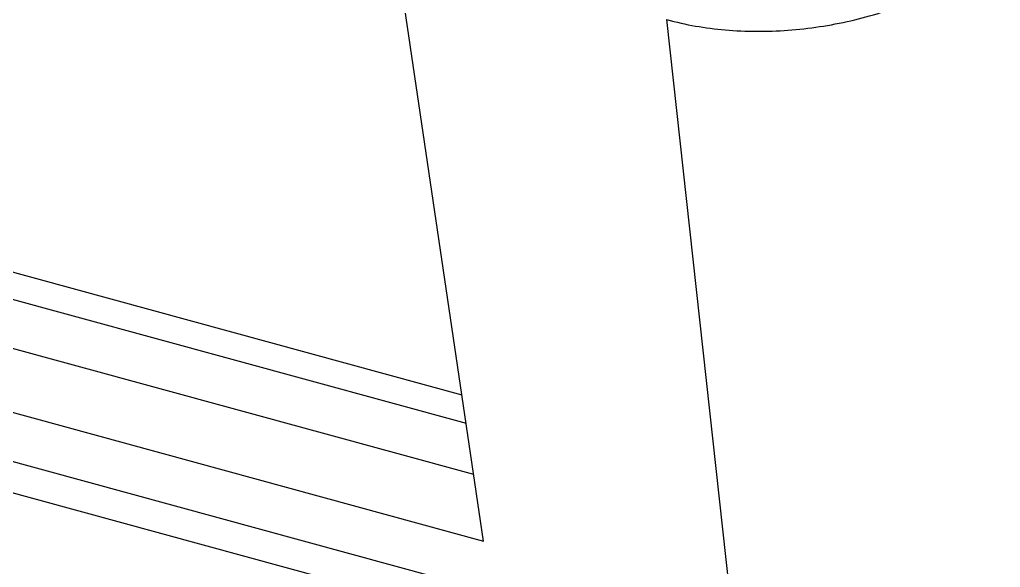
# Model space of a CAD drawing. Header units: inches. Extents: x 1964 to 3446, y -1690 to -1141.
# Drawn here: x 2158.54 to 2182.58, y -1634.77 to -1621.33 of the extents above; entities that cross this region are included whole.
import ezdxf

# ---------------------------------------------------------------- set-up
doc = ezdxf.new("R2010")
doc.units = ezdxf.units.IN
doc.header["$MEASUREMENT"] = 0
doc.layers.get('0').update_dxf_attribs({"linetype": 'CONTINUOUS'})

msp = doc.modelspace()

# ---------------------------------------------------------------- linework, layer by layer
at = {"color": 7, "linetype": 'Continuous'}
for p, q in [((2077.417, -1605.388), (2169.382, -1630.535)), ((2076.924, -1605.921), (2169.485, -1631.23)), ((2076.034, -1606.88), (2169.67, -1632.483)), ((2176.128, -1637.027), (2069.07, -1607.754)), ((2074.869, -1608.136), (2169.911, -1634.124)), ((2176.73, -1637.959), (2069.672, -1608.686)), ((2169.911, -1634.124), (2167.759, -1619.518)), ((2176.128, -1637.027), (2174.405, -1621.335))]:
    msp.add_line(p, q, dxfattribs=at)
at = {"color": 7, "linetype": 'Continuous', "start_tangent": (0.964546, -0.263915), "end_tangent": (0.679867, 0.733335)}
msp.add_spline([(2174.4, -1621.334), (2175.835, -1621.586), (2177.375, -1621.594), (2178.918, -1621.361), (2180.362, -1620.902), (2181.611, -1620.247), (2182.581, -1619.438)], degree=3, dxfattribs=at)

doc.saveas('drawing.dxf')
